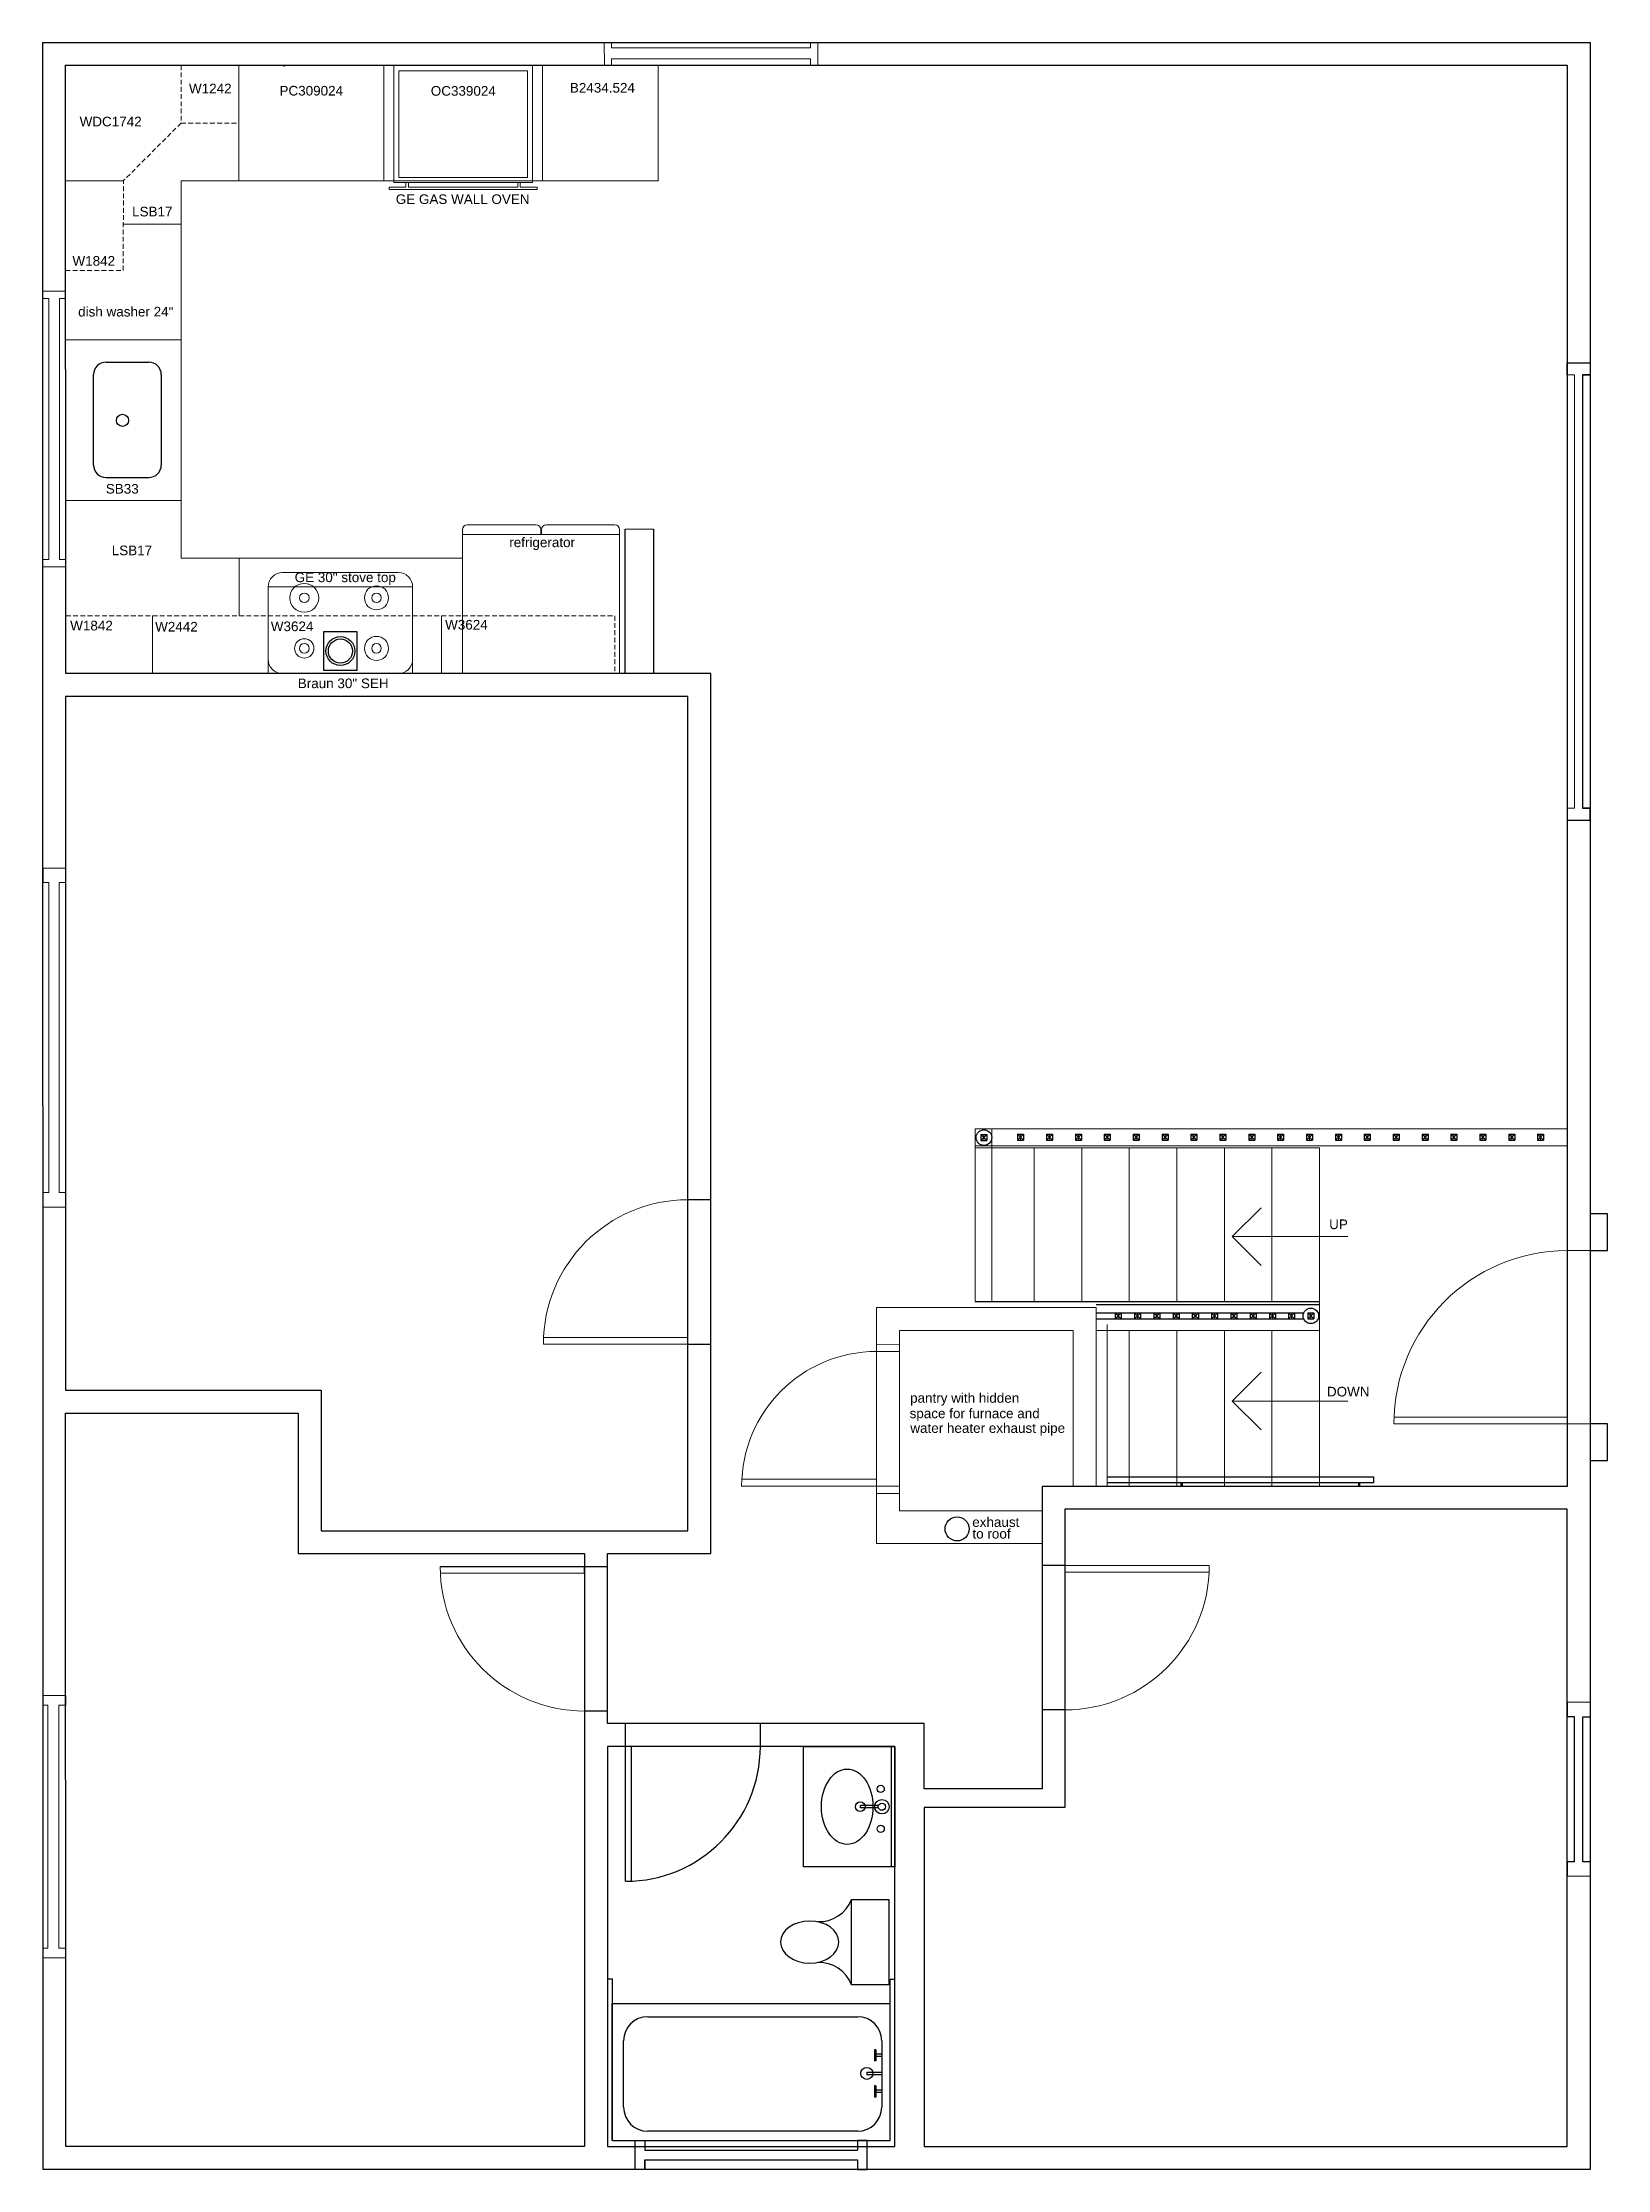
# Model space of a CAD drawing. Header units: inches. Extents: x 35 to 360, y 86 to 528.
import ezdxf

# ---------------------------------------------------------------- set-up
doc = ezdxf.new("R2010")
doc.units = ezdxf.units.IN
doc.header["$MEASUREMENT"] = 0
doc.linetypes.add('DASHEDX2', pattern=[1.5, 1, -0.5])
doc.layers.get('0').update_dxf_attribs({"color": 1, "lineweight": 9})
doc.layers.add('A201-Floorplan-2nd-floor', color=7, linetype='Continuous', lineweight=9)
doc.styles.get("Standard").update_dxf_attribs({"font": 'Arial.ttf', "height": 2})

# ---------------------------------------------------------------- blocks, each defined once
blk = doc.blocks.new('L2-dining-room-window')
at = {"layer": 'A201-Floorplan-2nd-floor', "lineweight": 30}
for p, q in [((0, -2.5), (0, 0)), ((0, 0), (4.75, 0)), ((4.75, 0), (4.75, -2.5)), ((3.2, -2.5), (4.75, -2.5)), ((3.2, -2.5), (3.2, -92.5)), ((4.75, -2.5), (3.2, -2.5)), ((0, -92.5), (0, -95)), ((3.2, -92.5), (4.75, -92.5)), ((4.75, -92.5), (3.2, -92.5)), ((4.75, -95), (4.75, -92.5)), ((0, -95), (4.75, -95))]:
    blk.add_line(p, q, dxfattribs=at)
at = {"layer": 'A201-Floorplan-2nd-floor'}
blk.add_lwpolyline([(0, -92.5), (1.55, -92.5), (1.55, -2.5), (0, -2.5)], dxfattribs=at)
blk = doc.blocks.new('L2-SE-bedroom-window')
at = {"lineweight": 30}
blk.add_line((0, -33.125), (0, -36.125), dxfattribs=at)
at = {"layer": 'A201-Floorplan-2nd-floor'}
for p, q in [((4.75, 0), (0, 0)), ((0, -36.125), (4.75, -36.125))]:
    blk.add_line(p, q, dxfattribs=at)
at = {"layer": 'A201-Floorplan-2nd-floor', "lineweight": 30}
for p, q in [((0, 0), (0, -3)), ((4.75, 0), (4.75, -3)), ((1.5, -3), (0, -3)), ((1.5, -33.125), (1.5, -3)), ((3.25, -3), (4.75, -3)), ((3.25, -33.125), (3.25, -3)), ((1.5, -33.125), (0, -33.125)), ((4.75, -33.125), (3.25, -33.125)), ((4.75, -33.125), (4.75, -36.125))]:
    blk.add_line(p, q, dxfattribs=at)
blk = doc.blocks.new('L2-bathroom-door')
at = {"lineweight": 30}
for p, q in [((0, -28), (0, 0)), ((1.25, 0), (0, 0)), ((0, 0), (0, 0)), ((1.25, -27.97), (1.25, 0))]:
    blk.add_line(p, q, dxfattribs=at)
blk.add_arc((0, 0), 28, 270, 0, dxfattribs=at)
blk = doc.blocks.new('L2-SE-bedroom')
at = {"layer": 'A201-Floorplan-2nd-floor'}
for p, q in [((30, 0), (0, 0)), ((0, 0), (0, -1.38)), ((0, -1.38), (29.97, -1.38))]:
    blk.add_line(p, q, dxfattribs=at)
blk.add_arc((0, 0), 30, 270, 0, dxfattribs=at)
blk = doc.blocks.new('L2-W-bedroom-door')
at = {"layer": 'A201-Floorplan-2nd-floor'}
for p, q in [((-186.19, -524.69), (-156.19, -524.69)), ((-156.19, -523.31), (-186.15, -523.31)), ((-156.19, -524.69), (-156.19, -523.31))]:
    blk.add_line(p, q, dxfattribs=at)
blk.add_arc((-156.19, -524.69), 30, 90, 180, dxfattribs=at)
blk = doc.blocks.new('L2-SW-bedroom-door')
at = {"layer": 'A201-Floorplan-2nd-floor', "lineweight": 30}
for p in [(-313.87, -549.41), (-283.87, -550.78)]:
    blk.add_line(p, (-283.87, -549.41), dxfattribs=at)
at = {"layer": 'A201-Floorplan-2nd-floor'}
blk.add_line((-313.87, -550.78), (-283.87, -550.78), dxfattribs=at)
blk.add_arc((-283.87, -549.41), 30, 180, 270, dxfattribs=at)
blk = doc.blocks.new('L2-SW-bedroom-window')
at = {"layer": 'A201-Floorplan-2nd-floor'}
for p, q in [((0, 54.5), (-4.75, 54.5)), ((0, 52.5), (0, 54.5)), ((-4.75, 52.5), (-3.72, 52.5)), ((-3.72, 2), (-3.72, 52.5)), ((-1.47, 2), (-1.47, 52.5)), ((-1.47, 52.5), (0, 52.5)), ((-3.72, 2), (-4.75, 2)), ((0, 0), (-4.75, 0)), ((0, 2), (-1.47, 2)), ((0, 0), (0, 2))]:
    blk.add_line(p, q, dxfattribs=at)
at = {"layer": 'A201-Floorplan-2nd-floor', "lineweight": 30}
for p, q in [((-4.75, 54.5), (-4.75, 52.5)), ((-4.75, 2), (-4.75, 0))]:
    blk.add_line(p, q, dxfattribs=at)
blk = doc.blocks.new('L2-bathroom-bath-tub')
at = {"lineweight": 30}
for p, q in [((-1, 0), (0, 0)), ((-58.68, 0), (-59.68, 0)), ((-58.68, -33.5), (-58.68, 0)), ((-1, -33.5), (-1, 0)), ((-58.68, -5), (-1, -5)), ((-51.34, -7.77), (-7.72, -7.77)), ((-56.34, -26.56), (-56.34, -12.77)), ((-2.72, -12.77), (-2.72, -26.56)), ((-58.68, -33.5), (-1, -33.5)), ((-7.72, -31.56), (-51.34, -31.56))]:
    blk.add_line(p, q, dxfattribs=at)
for centre, start, end in [((-51.34, -12.77), 90, 180), ((-7.72, -12.77), 0, 90), ((-51.34, -26.56), 180, 270), ((-7.72, -26.56), 270, 0)]:
    blk.add_arc(centre, 5, start, end, dxfattribs=at)
blk = doc.blocks.new('L2-bathroom-window')
at = {"lineweight": 30}
for p, q in [((0, 0), (0, 6)), ((0, 6), (2, 6)), ((2, 6), (2, 4)), ((2, 6), (2, 4)), ((48.18, 6), (46.18, 6)), ((46.18, 6), (46.18, 4)), ((48.18, 0), (48.18, 6)), ((2, 0), (0, 0)), ((2, 4), (46.18, 4)), ((2, 2), (2, 0)), ((2, 0), (2, 2)), ((2, 2), (46.18, 2)), ((46.18, 2), (46.18, 0)), ((46.18, 0), (48.18, 0))]:
    blk.add_line(p, q, dxfattribs=at)
blk = doc.blocks.new('brick-facade-right-of-front-door')
at = {"lineweight": 30}
for p, q in [((3.625, 7.625), (0, 7.625)), ((0, 7.625), (0, 0)), ((3.625, 0), (3.625, 7.625)), ((0, 0), (3.625, 0))]:
    blk.add_line(p, q, dxfattribs=at)
blk = doc.blocks.new('brick-facade-left-of-front-door')
at = {"lineweight": 30}
for p, q in [((3.625, 0), (0, 0)), ((0, 0), (0, -7.625)), ((3.625, -7.625), (3.625, 0)), ((0, -7.625), (3.625, -7.625))]:
    blk.add_line(p, q, dxfattribs=at)
blk = doc.blocks.new('L2-bathroom-sink')
at = {"lineweight": 30}
for p, q in [((-19, -25), (-19, 0)), ((-19, 0), (0, 0)), ((-0.75, 0), (-0.75, -25)), ((0, 0), (0, -25)), ((-3.39, -12.25), (-7.17, -12.25)), ((-7.17, -12.75), (-7.17, -12.25)), ((-3.39, -12.75), (-7.17, -12.75)), ((0, -25), (-19, -25))]:
    blk.add_line(p, q, dxfattribs=at)
for centre, radius in [((-2.94, -8.81), 0.75), ((-7.19, -12.5), 1), ((-2.69, -12.5), 1.5), ((-2.69, -12.5), 0.75), ((-2.94, -17.09), 0.75)]:
    blk.add_circle(centre, radius, dxfattribs=at)
blk.add_ellipse((-9.9, -12.5), major_axis=(0, 7.83), ratio=0.682565, dxfattribs=at)
blk = doc.blocks.new('L2-toilet')
at = {"layer": 'A201-Floorplan-2nd-floor', "lineweight": 30}
for p, q in [((-7.75, 0), (-7.75, 17.75)), ((-7.75, 17.75), (0, 17.75)), ((0, 17.75), (0, 0)), ((0, 0), (-7.75, 0))]:
    blk.add_line(p, q, dxfattribs=at)
for centre, start, end in [((-14.44, 20.27), 267.5527, 339.3943), ((-14.44, -2.52), 20.6057, 92.4473)]:
    blk.add_arc(centre, 7.15, start, end, dxfattribs=at)
blk.add_ellipse((-16.43, 8.88), major_axis=(-6.05, 0), ratio=0.722961, start_param=4.712389, end_param=10.995574, dxfattribs=at)
blk = doc.blocks.new('L2-tub-hot-faucet')
at = {"layer": 'A201-Floorplan-2nd-floor', "lineweight": 30}
for p, q in [((-1.26, 1.41), (-1.51, 1.41)), ((-1.51, 1.41), (-1.51, -0.91)), ((-1.26, 1.41), (-1.26, -0.91)), ((0, 0.5), (-1.26, 0.5)), ((0, 0), (-1.26, 0)), ((-1.26, -0.91), (-1.26, 0)), ((-1.26, -0.91), (-1.51, -0.91))]:
    blk.add_line(p, q, dxfattribs=at)
blk = doc.blocks.new('L2-tub-faucets-and-drain')
at = {"layer": 'A201-Floorplan-2nd-floor', "lineweight": 30}
for p, q in [((0, 0.25), (3.11, 0.25)), ((0, 0.25), (0, -0.25)), ((0, -0.25), (3.11, -0.25))]:
    blk.add_line(p, q, dxfattribs=at)
blk.add_circle((0, 0), 1.25, dxfattribs=at)
at = {"lineweight": 30}
for p in [(3.11, 3.5), (3.11, -4)]:
    blk.add_blockref('L2-tub-hot-faucet', p, dxfattribs=at)
blk = doc.blocks.new('L2-front-door')
at = {"layer": 'A201-Floorplan-2nd-floor'}
for p, q in [((-36, 0), (0, 0)), ((-35.97, 1.38), (0, 1.38))]:
    blk.add_line(p, q, dxfattribs=at)
at = {"layer": 'A201-Floorplan-2nd-floor', "lineweight": 30}
blk.add_line((0, 1.38), (0, 0), dxfattribs=at)
at = {"layer": 'A201-Floorplan-2nd-floor'}
blk.add_arc((0, 0), 36, 90, 180, dxfattribs=at)
blk = doc.blocks.new('L2-banister-rail')
at = {"layer": 'A201-Floorplan-2nd-floor', "lineweight": -3}
for p, q in [((292.34, -354.55), (291.09, -355.8)), ((292.34, -355.8), (291.09, -354.55)), ((291.09, -354.55), (291.09, -355.8)), ((291.09, -354.55), (292.34, -354.55)), ((291.09, -355.8), (292.34, -355.8)), ((292.34, -354.55), (292.34, -355.8))]:
    blk.add_line(p, q, dxfattribs=at)
at = {"layer": 'A201-Floorplan-2nd-floor', "lineweight": 5}
blk.add_line((291.71, -355.8), (291.71, -354.55), dxfattribs=at)
blk = doc.blocks.new('L1-pt-5-bannister-ball')
at = {"layer": 'A201-Floorplan-2nd-floor', "lineweight": -3}
blk.add_circle((298.59, -355.2), 1.61, dxfattribs=at)
at = {"color": 1, "lineweight": 5}
blk.add_blockref('L2-banister-rail', (6.88, -0.02), dxfattribs=at)
blk = doc.blocks.new('L2-SW-bannister-ball')
at = {"layer": 'A201-Floorplan-2nd-floor', "lineweight": -3}
blk.add_circle((231.61, -355.22), 1.62, dxfattribs=at)
at = {"color": 1, "lineweight": 5}
blk.add_blockref('L2-banister-rail', (-60.1, -0.01), dxfattribs=at)
blk = doc.blocks.new('L2-south-stairway-handrail-to-L1')
at = {"layer": 'A201-Floorplan-2nd-floor', "lineweight": -3}
for p, q in [((-44.12, 1.25), (11.23, 1.25)), ((11.23, 0), (-44.12, 0)), ((-28.71, -0.75), (-28.71, 0)), ((-28.46, -0.75), (-28.46, 0)), ((8.09, 0), (8.09, -0.75)), ((8.34, 0), (8.34, -0.75)), ((11.23, 1.25), (11.23, 0))]:
    blk.add_line(p, q, dxfattribs=at)
blk = doc.blocks.new('L1-arrow')
at = {"lineweight": 5}
for p, q in [((188.32, -365.98), (182.32, -359.98)), ((182.32, -365.98), (164.32, -365.98)), ((182.32, -365.98), (188.32, -365.98)), ((188.32, -365.98), (182.32, -371.98))]:
    blk.add_line(p, q, dxfattribs=at)
blk = doc.blocks.new('L2-west-bedroom-window')
at = {"layer": 'A201-Floorplan-2nd-floor'}
for p, q in [((-4.75, 70.4), (-0.02, 70.4)), ((-3.45, 67.4), (-4.75, 67.4)), ((-3.45, 67.4), (-3.45, 3)), ((-0.02, 67.4), (-1.3, 67.4)), ((-1.3, 67.4), (-1.3, 3)), ((-4.75, 3), (-3.45, 3)), ((0, 0), (-4.75, 0)), ((-1.3, 3), (0, 3)), ((0, 3), (0, 0))]:
    blk.add_line(p, q, dxfattribs=at)
at = {"layer": 'A201-Floorplan-2nd-floor', "lineweight": 30}
for p, q in [((-4.75, 70.4), (-4.75, 67.4)), ((-0.02, 70.4), (-0.02, 67.4)), ((-4.75, 3), (-4.75, 0))]:
    blk.add_line(p, q, dxfattribs=at)
blk = doc.blocks.new('GE-stove-top')
at = {"lineweight": 5}
blk.add_lwpolyline([(103, 426.26), (79, 426.26, -0.414214), (76, 429.26), (76, 444.26, -0.414214), (79, 447.26), (103, 447.26, -0.414214), (106, 444.26), (106, 429.26, -0.414214)], format="xyb", close=True, dxfattribs=at)
for centre, radius in [((83.5, 442.01), 3), ((83.5, 442.01), 1), ((98.5, 442.01), 2.5), ((98.5, 442.01), 1), ((83.5, 431.51), 2), ((98.5, 431.51), 2.5), ((83.5, 431.51), 1), ((98.5, 431.51), 1)]:
    blk.add_circle(centre, radius, dxfattribs=at)
blk = doc.blocks.new('refrigerator')
at = {"layer": 'A201-Floorplan-2nd-floor'}
for p, q in [((122, 397.42), (122, 426.34)), ((122, 426.34), (154.62, 426.34)), ((154.62, 426.34), (154.62, 397.42)), ((154.62, 397.42), (122, 397.42))]:
    blk.add_line(p, q, dxfattribs=at)
blk = doc.blocks.new('refrigerator-doors')
at = {"lineweight": 5}
for p, q in [((122.37, 425.64), (122.37, 426.64)), ((123.37, 427.64), (137.62, 427.64)), ((138.62, 426.64), (138.62, 425.64)), ((138.75, 426.64), (138.75, 425.64)), ((154, 427.64), (139.75, 427.64)), ((155, 425.64), (155, 426.64))]:
    blk.add_line(p, q, dxfattribs=at)
for centre, start, end in [((123.37, 426.64), 90, 180), ((137.62, 426.64), 0, 90), ((139.75, 426.64), 90, 180), ((154, 426.64), 0, 90)]:
    blk.add_arc(centre, 1, start, end, dxfattribs=at)

msp = doc.modelspace()

# ---------------------------------------------------------------- linework, layer by layer
at = {"lineweight": 5}
msp.add_line((208.34, 255.92), (208.34, 257.42), dxfattribs=at)
at = {"layer": 'A201-Floorplan-2nd-floor', "lineweight": -3}
for p, q in [((35.14, 527.82), (356.54, 527.82)), ((35.14, 527.82), (35.23, 86.01)), ((356.54, 527.82), (356.54, 86.01)), ((48.35, 461.44), (57.2, 461.44)), ((45.75, 440.05), (45.75, 458.84)), ((59.8, 458.84), (59.8, 440.05)), ((48.35, 437.45), (57.2, 437.45)), ((156.13, 396.72), (156.13, 426.72)), ((162.13, 396.72), (162.13, 426.72)), ((169.16, 287.46), (173.91, 287.46)), ((228.84, 266.31), (300.35, 266.31)), ((253.97, 265.68), (300.35, 265.68)), ((253.97, 263.95), (297.09, 263.95)), ((253.97, 262.7), (297.08, 262.7)), ((169.16, 257.46), (173.91, 257.46)), ((147.72, 211.24), (152.47, 211.24)), ((247.47, 211.47), (242.72, 211.47)), ((147.72, 181.24), (152.47, 181.24)), ((247.47, 181.47), (242.72, 181.47)), ((156.22, 173.86), (156.22, 178.61)), ((184.22, 173.86), (184.22, 178.61)), ((156.22, 173.86), (152.47, 173.86)), ((153.47, 92.01), (153.47, 120.51)), ((356.54, 86.01), (35.23, 86.01))]:
    msp.add_line(p, q, dxfattribs=at)
at = {"layer": 'A201-Floorplan-2nd-floor', "lineweight": 5}
for p, q in [((151.82, 523.09), (151.8, 527.81)), ((153.31, 526.69), (153.3, 527.82)), ((153.3, 526.69), (194.67, 526.69)), ((194.67, 526.69), (194.67, 527.82)), ((196.17, 523.09), (196.17, 527.82)), ((39.91, 523.09), (39.91, 511.09)), ((75.91, 523.09), (75.91, 499.09)), ((85.33, 522.76), (85.32, 523.09)), ((106, 522.97), (106, 499.09)), ((108.12, 522.97), (108.12, 498.76)), ((109.12, 521.97), (109.12, 499.76)), ((109.12, 521.97), (135.87, 521.97)), ((135.87, 521.97), (135.87, 499.76)), ((136.87, 522.97), (136.87, 498.76)), ((139, 522.97), (139, 499.09)), ((153.3, 524.44), (194.67, 524.44)), ((153.32, 523.09), (153.32, 524.44)), ((163, 522.97), (163, 499.09)), ((194.67, 523.09), (194.67, 524.44)), ((109.12, 499.76), (135.87, 499.76)), ((39.91, 499.09), (39.93, 499.09)), ((39.91, 499.09), (51.91, 499.09)), ((39.93, 499.09), (39.93, 484.09)), ((63.91, 499.09), (63.91, 420.72)), ((63.91, 499.09), (163, 499.09)), ((107.12, 497.76), (110.62, 497.76)), ((108.12, 497.76), (107.12, 497.76)), ((107.12, 497.76), (107.12, 497.26)), ((107.12, 497.26), (137.87, 497.26)), ((108.12, 498.76), (136.87, 498.76)), ((110.62, 498.76), (110.62, 497.76)), ((111.12, 498.76), (111.12, 497.76)), ((111.12, 497.76), (133.87, 497.76)), ((133.87, 498.76), (133.87, 497.76)), ((134.37, 498.76), (134.37, 497.76)), ((134.37, 497.76), (137.87, 497.76)), ((136.87, 497.76), (137.87, 497.76)), ((137.87, 497.76), (137.87, 497.26)), ((39.91, 490.09), (39.93, 490.09)), ((51.93, 490.09), (63.91, 490.09)), ((51.93, 490.09), (60.91, 490.09)), ((63.91, 490.09), (51.93, 490.09)), ((63.91, 490.09), (63.91, 466.09)), ((39.91, 476.16), (35.15, 476.16)), ((36.47, 474.66), (35.15, 474.66)), ((39.91, 474.66), (38.67, 474.66)), ((63.91, 466.09), (39.95, 466.09)), ((40, 432.72), (63.91, 432.72)), ((122.37, 425.64), (155, 425.64)), ((122.37, 425.64), (122.37, 425.64)), ((155, 425.64), (155, 425.64)), ((156.13, 426.72), (162.13, 426.72)), ((36.47, 420.41), (35.16, 420.41)), ((40, 420.41), (38.67, 420.41)), ((63.91, 420.72), (122.37, 420.72)), ((76, 420.72), (76, 408.72)), ((40, 418.91), (35.16, 418.91)), ((40, 396.72), (40, 408.72)), ((40, 396.72), (58, 396.72)), ((82, 396.72), (97, 396.72)), ((84, 396.72), (114, 396.72)), ((351.79, 302.15), (228.84, 302.15)), ((228.84, 302.15), (228.84, 266.31)), ((232.29, 266.31), (232.29, 302.15)), ((351.79, 298.65), (228.84, 298.65)), ((300.35, 298.25), (228.84, 298.25)), ((241.1, 266.31), (241.1, 298.25)), ((250.97, 266.31), (250.97, 298.25)), ((260.85, 266.31), (260.85, 298.25)), ((270.72, 266.31), (270.72, 298.25)), ((280.6, 266.31), (280.6, 298.25)), ((290.47, 266.31), (290.47, 298.25)), ((300.35, 266.31), (300.35, 298.25)), ((351.79, 276.87), (356.54, 276.87)), ((300.35, 227.9), (300.35, 266.31)), ((253.97, 265.03), (208.34, 265.03)), ((208.34, 265.03), (208.34, 216.05)), ((228.84, 265.03), (253.97, 265.03)), ((253.97, 265.03), (253.97, 227.9)), ((256.22, 227.9), (256.22, 261.53)), ((208.34, 257.42), (213.09, 257.38)), ((249.22, 260.28), (213.09, 260.28)), ((213.09, 260.28), (213.09, 222.8)), ((249.22, 260.28), (249.22, 227.9)), ((253.97, 260.31), (300.35, 260.31)), ((260.85, 260.31), (260.85, 227.9)), ((270.72, 260.31), (270.72, 227.9)), ((280.6, 260.31), (280.6, 227.9)), ((290.47, 260.31), (290.47, 227.9)), ((300.35, 260.31), (300.35, 227.9)), ((208.34, 255.92), (208.34, 227.92)), ((213.09, 255.91), (208.34, 255.92)), ((351.79, 240.87), (356.54, 240.87)), ((180.34, 227.92), (208.34, 227.92)), ((180.38, 229.42), (208.34, 229.42)), ((208.34, 227.92), (213.09, 227.92)), ((208.34, 226.42), (208.34, 227.92)), ((213.09, 226.41), (208.34, 226.42)), ((248.97, 227.9), (256.22, 227.9)), ((213.09, 222.8), (242.72, 222.8)), ((208.34, 216.05), (242.72, 216.05))]:
    msp.add_line(p, q, dxfattribs=at)
at = {"layer": 'A201-Floorplan-2nd-floor', "linetype": 'DASHEDX2', "lineweight": 5}
for p, q in [((63.91, 523.09), (63.91, 511.09)), ((63.91, 511.09), (51.91, 499.09)), ((63.91, 511.09), (75.91, 511.09)), ((51.93, 499.09), (39.93, 499.09)), ((51.9, 480.47), (51.93, 499.09)), ((39.9, 480.47), (51.9, 480.47))]:
    msp.add_line(p, q, dxfattribs=at)
at = {"layer": 'A201-Floorplan-2nd-floor'}
for p, q in [((36.47, 474.66), (36.47, 420.41)), ((38.67, 474.66), (38.67, 420.41))]:
    msp.add_line(p, q, dxfattribs=at)
at = {"layer": 'A201-Floorplan-2nd-floor', "lineweight": -3}
for points in [[(173.91, 396.72), (40, 396.72), (39.91, 523.09), (351.79, 523.09), (351.79, 227.9), (242.72, 227.9), (242.72, 165.06), (218.22, 165.06), (218.22, 178.61), (152.47, 178.61), (152.47, 213.94), (173.91, 213.94), (173.91, 396.73)], [(39.91, 243.1), (88.26, 243.1), (88.26, 213.94), (147.72, 213.94), (147.72, 90.76), (39.99, 90.76), (39.93, 243.1)]]:
    msp.add_lwpolyline(points, dxfattribs=at)
at = {"layer": 'A201-Floorplan-2nd-floor', "lineweight": 5}
msp.add_lwpolyline([(82, 396.72), (97, 396.72), (112, 396.72), (112, 414.72), (82, 414.72)], close=True, dxfattribs=at)
at = {"layer": 'A201-Floorplan-2nd-floor', "linetype": 'DASHEDX2', "lineweight": 5}
for points in [[(40, 396.72), (40, 408.72), (58, 408.72), (58, 396.72)], [(58, 396.72), (58, 408.72), (82, 408.72), (82, 396.72)], [(82, 396.72), (82, 408.72), (118, 408.72), (118, 396.72)], [(118, 408.72), (154, 408.72), (154, 396.72), (118, 396.72)]]:
    msp.add_lwpolyline(points, close=True, dxfattribs=at)
at = {"layer": 'A201-Floorplan-2nd-floor', "lineweight": 30}
msp.add_lwpolyline([(100.5, 397.42), (100.5, 405.42), (93.5, 405.42), (93.5, 397.42)], close=True, dxfattribs=at)
at = {"layer": 'A201-Floorplan-2nd-floor', "lineweight": -3}
for points in [[(39.89, 391.98), (39.93, 247.85), (93.01, 247.85), (93.01, 218.69), (169.16, 218.69), (169.16, 391.98)], [(247.47, 161.18), (218.22, 161.18), (218.22, 90.76), (351.79, 90.76), (351.79, 223.15), (247.47, 223.15)], [(212.16, 90.76), (212.16, 173.86), (152.47, 173.86), (152.47, 90.76)]]:
    msp.add_lwpolyline(points, close=True, dxfattribs=at)
for centre, radius in [((51.76, 449.34), 1.26), ((225.09, 219.07), 2.5)]:
    msp.add_circle(centre, radius, dxfattribs=at)
at = {"layer": 'A201-Floorplan-2nd-floor', "lineweight": 30}
for radius in [3, 2.5]:
    msp.add_circle((97, 401.42), radius, dxfattribs=at)
at = {"layer": 'A201-Floorplan-2nd-floor', "lineweight": -3}
for centre, start, end in [((48.35, 458.84), 90, 180), ((57.2, 458.84), 0, 90), ((48.35, 440.05), 180, 270), ((57.2, 440.05), 270, 0)]:
    msp.add_arc(centre, 2.6, start, end, dxfattribs=at)
at = {"layer": 'A201-Floorplan-2nd-floor', "lineweight": 5}
msp.add_arc((208.34, 227.92), 28, 90, 180, dxfattribs=at)

# ---------------------------------------------------------------- block references
at = {"lineweight": -3}
for name, p in [('L2-dining-room-window', (351.79, 461.27)), ('L2-W-bedroom-door', (325.34, 782.14)), ('L2-SE-bedroom', (247.47, 211.47)), ('L2-SW-bedroom-window', (39.97, 129.94)), ('L2-tub-faucets-and-drain', (206.33, 105.96))]:
    msp.add_blockref(name, p, dxfattribs=at)
at = {"lineweight": 5}
for name, p in [('refrigerator', (0.37, -0.7)), ('L2-west-bedroom-window', (39.92, 285.91)), ('L2-SW-bannister-ball', (-0.95, 655.58)), ('L2-front-door', (351.79, 240.87)), ('L1-pt-5-bannister-ball', (-0.03, 618.51)), ('L2-south-stairway-handrail-to-L1', (300.35, 228.65))]:
    msp.add_blockref(name, p, dxfattribs=at)
at = {"color": 1, "lineweight": 5}
for p in [(-53.43, 655.58), (-47.43, 655.58), (-41.43, 655.58), (-35.43, 655.58), (-29.43, 655.58), (-23.43, 655.58), (-17.43, 655.58), (-11.43, 655.58), (-5.43, 655.58), (0.57, 655.58), (6.57, 655.58), (12.57, 655.58), (18.57, 655.58), (24.57, 655.58), (30.57, 655.58), (36.57, 655.58), (42.57, 655.58), (48.57, 655.58), (54.57, 655.58), (-33.15, 618.51), (-29.15, 618.51), (-25.15, 618.51), (-21.15, 618.51), (-17.15, 618.51), (-13.15, 618.51), (-9.15, 618.51), (-5.15, 618.51), (-1.15, 618.51), (2.85, 618.49)]:
    msp.add_blockref('L2-banister-rail', p, dxfattribs=at)
at = {"layer": 'A201-Floorplan-2nd-floor', "lineweight": 5}
for name, p in [('refrigerator-doors', (0, 0)), ('GE-stove-top', (6, -29.54))]:
    msp.add_blockref(name, p, dxfattribs=at)
at = {"layer": 'A201-Floorplan-2nd-floor', "lineweight": 5, "rotation": 180}
for p in [(470.56, -86.21), (470.56, -120.36)]:
    msp.add_blockref('L1-arrow', p, dxfattribs=at)
at = {"layer": 'A201-Floorplan-2nd-floor', "lineweight": -3}
for name, p in [('brick-facade-right-of-front-door', (356.54, 276.87)), ('brick-facade-left-of-front-door', (356.54, 240.87)), ('L2-SW-bedroom-door', (431.59, 760.64)), ('L2-SE-bedroom-window', (351.79, 183.05)), ('L2-bathroom-door', (156.22, 173.86)), ('L2-bathroom-sink', (212.16, 173.86)), ('L2-toilet', (210.91, 124.36)), ('L2-bathroom-bath-tub', (212.16, 125.51)), ('L2-bathroom-window', (158.22, 86.01))]:
    msp.add_blockref(name, p, dxfattribs=at)

# ---------------------------------------------------------------- texts
at = {"layer": 'A201-Floorplan-2nd-floor', "lineweight": 5}
for s, p in [('W1242', (65.55, 517.27)), ('PC309024', (84.35, 516.81)), ('OC339024', (115.77, 516.77)), ('B2434.524', (144.66, 517.42)), ('WDC1742', (42.84, 510.4)), ('GE GAS WALL OVEN', (108.5, 494.28)), ('LSB17', (53.74, 491.7)), ('W1842', (41.35, 481.46)), ('dish washer 24"', (42.53, 470.91)), ('SB33', (48.28, 434.12)), ('refrigerator', (132.07, 423)), ('LSB17', (49.51, 421.32)), ('GE 30" stove top', (87.5, 415.73)), ('W1842', (40.88, 405.7)), ('W2442', (58.52, 405.47)), ('W3624', (82.55, 405.55)), ('W3624', (118.75, 405.88)), ('Braun 30" SEH', (88.15, 393.71)), ('UP', (302.36, 281.34)), ('DOWN', (301.9, 246.58)), ('space for furnace and', (215.22, 242.06)), ('pantry with hidden', (215.32, 245.27)), ('water heater exhaust pipe', (215.37, 239.01)), ('exhaust', (228.23, 219.48)), ('to roof', (228.27, 217.06))]:
    msp.add_text(s, height=2, dxfattribs=at).set_placement(p)

doc.saveas('drawing.dxf')
